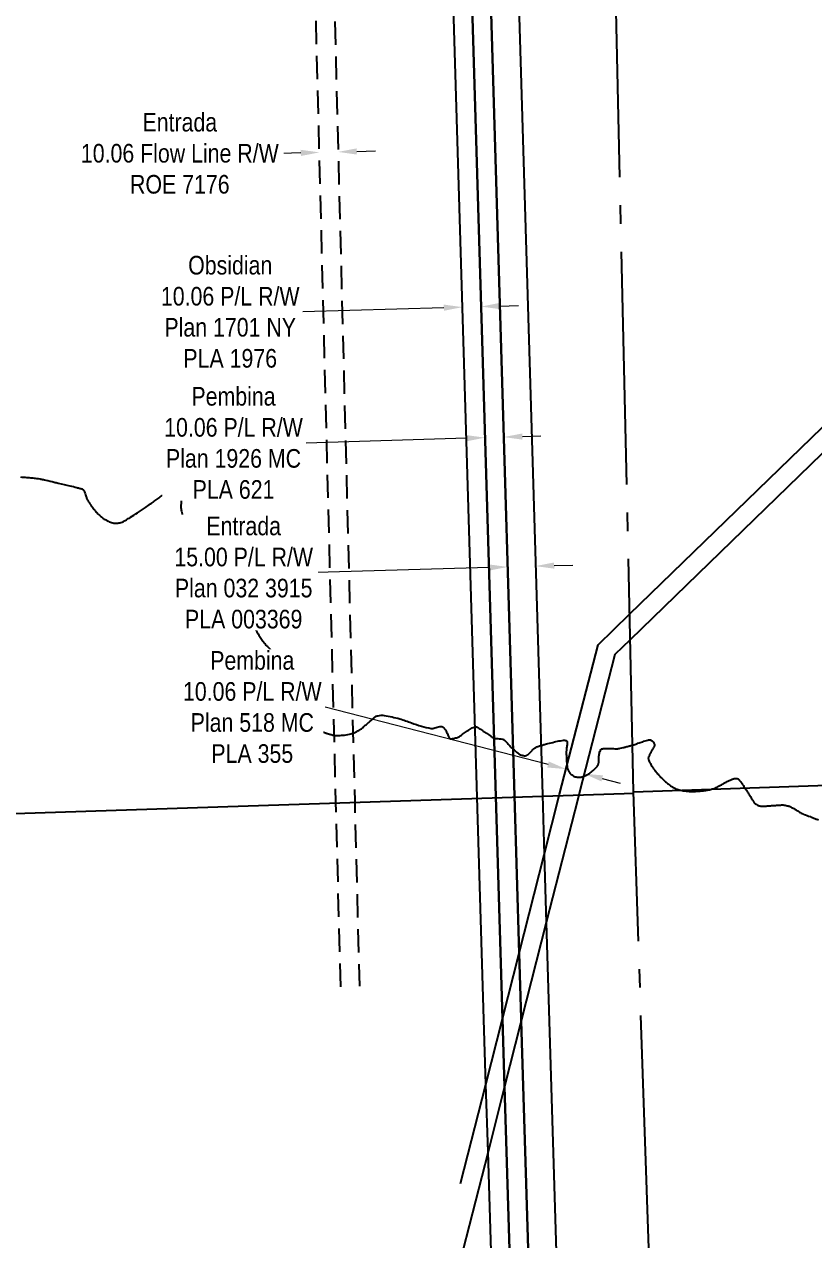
# Model space of a CAD drawing. Extents: x 643442 to 651909, y 5835058 to 5841090.
# Drawn here: x 646495 to 646919, y 5835742 to 5836394 of the extents above; entities that cross this region are included whole.
import ezdxf

# ---------------------------------------------------------------- set-up
doc = ezdxf.new("R2010")
doc.units = 0
doc.header["$LTSCALE"] = 5
doc.header["$PDSIZE"] = 0.5
doc.linetypes.add('foc-FLOWLINE', pattern=[3.75, 2.5, -1.25])
doc.linetypes.add('foc-QUARTERLINE', pattern=[33, 25, -3, 2, -3])
doc.layers.get('Defpoints').update_dxf_attribs({"color": 9})
for name, color, linetype in [('C-RW', 13, 'Continuous'), ('F-FLOWLINE', 190, 'foc-FLOWLINE'), ('F-RW', 190, 'Continuous'), ('L-SEC', 7, 'Continuous'), ('L-SECQ', 8, 'foc-QUARTERLINE'), ('T-CREEK', 160, 'Continuous')]:
    doc.layers.add(name, color=color, linetype=linetype)
for name, color, linetype, lineweight in [('C-RW-T', 13, 'Continuous', 9), ('F-FLOWLINE-T', 190, 'Continuous', 9), ('F-RW-T', 190, 'Continuous', 9)]:
    doc.layers.add(name, color=color, linetype=linetype, lineweight=lineweight)
doc.styles.add('80CG', font='ARIALN.TTF', dxfattribs={"height": 10})
doc.dimstyles.new('Compass 5 000', dxfattribs={"dimscale": 5, "dimtxt": 9, "dimasz": 2, "dimexe": 0.2, "dimexo": 0.0625, "dimgap": 0.5, "dimtad": 0, "dimtih": 1, "dimtoh": 1, "dimzin": 0, "dimdsep": 46, "dimtxsty": '80CG', "dimcen": 0.1, "dimse1": 1, "dimse2": 1, "dimclrd": 256, "dimclrt": 256, "dimaunit": 1, "dimadec": 4, "dimazin": 0, "dimtfac": 0.06, "dimtofl": 0, "dimtmove": 0, "dimatfit": 1, "dimfxl": 0.2, "dimtolj": 1, "dimtzin": 0, "dimlwd": -1, "dimarcsym": 0})

# ---------------------------------------------------------------- blocks, each defined once
blk = doc.blocks.new('*D407')
at = {"layer": 'C-RW-T', "transparency": 16777216}
for p, q in [((646720.34, 5836242.34), (646644.67, 5836240.09)), ((646750.38, 5836243.24), (646760.37, 5836243.54))]:
    blk.add_line(p, q, dxfattribs=at)
for points in [[(646750.33, 5836244.91), (646750.43, 5836241.57), (646740.38, 5836242.94)], [(646720.29, 5836244.01), (646720.39, 5836240.68), (646730.33, 5836242.64)]]:
    blk.add_solid(points, dxfattribs=at)
at = {"layer": 'Defpoints', "color": 0, "transparency": 16777216}
for p in [(646727.45, 5836339.18), (646737.5, 5836339.48), (646730.33, 5836242.64)]:
    blk.add_point(p, dxfattribs=at)
at = {"layer": 'C-RW-T', "transparency": 16777216, "insert": (646605.58, 5836240.09), "char_height": 10, "attachment_point": 5, "style": '80CG'}
blk.add_mtext('\\A1;Obsidian\\P10.06 P/L R/W\\PPlan 1701 NY\\PPLA 1976', dxfattribs=at)
blk = doc.blocks.new('*D421')
at = {"layer": 'Defpoints', "color": 0, "transparency": 16777216}
for p in [(646653.1, 5836340.96), (646663.16, 5836341.22), (646653.49, 5836325.71)]:
    blk.add_point(p, dxfattribs=at)
at = {"layer": 'F-FLOWLINE-T', "transparency": 16777216}
for p, q in [((646643.49, 5836325.46), (646633.5, 5836325.2)), ((646673.55, 5836326.22), (646683.55, 5836326.48))]:
    blk.add_line(p, q, dxfattribs=at)
for points in [[(646643.45, 5836327.12), (646643.54, 5836323.79), (646653.49, 5836325.71)], [(646673.51, 5836327.89), (646673.59, 5836324.56), (646663.55, 5836325.97)]]:
    blk.add_solid(points, dxfattribs=at)
at = {"layer": 'F-FLOWLINE-T', "transparency": 16777216, "insert": (646578.5, 5836325.2), "char_height": 10, "attachment_point": 5, "style": '80CG', "bg_fill": 3, "box_fill_scale": 1.1, "bg_fill_color": 256, "bg_fill_true_color": 13158600, "bg_fill_transparency": 0}
blk.add_mtext('\\A1;Entrada\\P10.06 Flow Line R/W \\PROE 7176', dxfattribs=at)
blk = doc.blocks.new('*D444')
at = {"layer": 'Defpoints', "color": 0, "transparency": 16777216}
for p in [(646740.46, 5836240.46), (646750.51, 5836240.76), (646742.49, 5836172.56)]:
    blk.add_point(p, dxfattribs=at)
at = {"layer": 'F-RW-T', "transparency": 16777216}
for p, q in [((646762.53, 5836173.16), (646772.53, 5836173.46)), ((646732.49, 5836172.26), (646646.44, 5836169.69))]:
    blk.add_line(p, q, dxfattribs=at)
for points in [[(646732.44, 5836173.93), (646732.54, 5836170.6), (646742.49, 5836172.56)], [(646762.48, 5836174.83), (646762.58, 5836171.5), (646752.54, 5836172.86)]]:
    blk.add_solid(points, dxfattribs=at)
at = {"layer": 'F-RW-T', "transparency": 16777216, "insert": (646607.35, 5836169.69), "char_height": 10, "attachment_point": 5, "style": '80CG', "bg_fill": 3, "box_fill_scale": 1.1, "bg_fill_color": 256, "bg_fill_true_color": 13158600, "bg_fill_transparency": 0}
blk.add_mtext('\\A1;Pembina\\P10.06 P/L R/W\\PPlan 1926 MC\\PPLA 621', dxfattribs=at)
blk = doc.blocks.new('*D447')
at = {"layer": 'Defpoints', "color": 0, "transparency": 16777216}
for p in [(646754.24, 5836115.64), (646769.24, 5836116.09), (646754.61, 5836103.14)]:
    blk.add_point(p, dxfattribs=at)
at = {"layer": 'F-RW-T', "transparency": 16777216}
for p, q in [((646744.62, 5836102.84), (646651.91, 5836100.08)), ((646779.61, 5836103.88), (646789.6, 5836104.18))]:
    blk.add_line(p, q, dxfattribs=at)
for points in [[(646744.57, 5836104.51), (646744.67, 5836101.17), (646754.61, 5836103.14)], [(646779.56, 5836105.55), (646779.66, 5836102.22), (646769.61, 5836103.59)]]:
    blk.add_solid(points, dxfattribs=at)
at = {"layer": 'F-RW-T', "transparency": 16777216, "insert": (646612.82, 5836100.08), "char_height": 10, "attachment_point": 5, "style": '80CG', "bg_fill": 3, "box_fill_scale": 1.1, "bg_fill_color": 256, "bg_fill_true_color": 13158600, "bg_fill_transparency": 0}
blk.add_mtext('\\A1;Entrada \\P15.00 P/L R/W \\PPlan 032 3915 \\PPLA 003369', dxfattribs=at)
blk = doc.blocks.new('*D460')
at = {"layer": 'Defpoints', "color": 0, "transparency": 16777216}
for p in [(646788.1, 5836002.69), (646797.83, 5836000.19), (646786.02, 5835994.6)]:
    blk.add_point(p, dxfattribs=at)
at = {"layer": 'F-RW-T', "transparency": 16777216}
for p, q in [((646776.34, 5835997.09), (646656.53, 5836027.9)), ((646805.43, 5835989.6), (646815.12, 5835987.11))]:
    blk.add_line(p, q, dxfattribs=at)
for points in [[(646776.75, 5835998.7), (646775.92, 5835995.47), (646786.02, 5835994.6)], [(646805.85, 5835991.22), (646805.02, 5835987.99), (646795.75, 5835992.09)]]:
    blk.add_solid(points, dxfattribs=at)
at = {"layer": 'F-RW-T', "transparency": 16777216, "insert": (646617.44, 5836027.9), "char_height": 10, "attachment_point": 5, "style": '80CG', "bg_fill": 3, "box_fill_scale": 1.1, "bg_fill_color": 256, "bg_fill_true_color": 13158600, "bg_fill_transparency": 0}
blk.add_mtext('\\A1;Pembina\\P10.06 P/L R/W\\PPlan 518 MC\\PPLA 355', dxfattribs=at)

msp = doc.modelspace()

# ---------------------------------------------------------------- linework, layer by layer
at = {"layer": 'C-RW', "flags": 128}
for points in [[(646754.859, 5835433.01), (646744.113, 5835789.093), (646742.934, 5835825.34), (646741.81, 5835860.198), (646738.181, 5835979.584), (646719.287, 5836612.758), (646719.108, 5836618.759), (646718.56, 5836637.115), (646718.119, 5836652.058), (646714.16, 5836784.539), (646713.802, 5836796.365), (646689.519, 5837609.88)], [(646699.565, 5837610.359), (646723.855, 5836796.642), (646724.199, 5836784.862), (646728.173, 5836652.298), (646728.608, 5836637.347), (646729.134, 5836619.002), (646729.328, 5836613.001), (646748.24, 5835979.927), (646751.862, 5835860.507), (646753.003, 5835824.175), (646764.879, 5835433.297)]]:
    msp.add_lwpolyline(points, dxfattribs=at)
at = {"layer": 'F-FLOWLINE', "flags": 128}
msp.add_lwpolyline([(646664.916, 5835877.769), (646662.385, 5835977.001), (646648.161, 5836534.735), (646658.223, 5836534.971), (646672.439, 5835977.344), (646674.971, 5835878.004)], dxfattribs=at)
at = {"layer": 'F-RW', "flags": 128}
for points in [[(646764.879, 5835433.297), (646753.003, 5835824.175), (646751.862, 5835860.507), (646748.24, 5835979.927), (646729.328, 5836613.001), (646729.134, 5836619.002), (646728.608, 5836637.347), (646728.173, 5836652.298), (646724.199, 5836784.862), (646723.855, 5836796.642), (646699.565, 5837610.359)], [(646709.613, 5837610.729), (646733.897, 5836796.932), (646734.249, 5836785.185), (646738.669, 5836637.638), (646739.218, 5836619.288), (646739.398, 5836613.287), (646741.158, 5836554.544), (646741.46, 5836544.501), (646758.272, 5835980.269), (646760.835, 5835895.771), (646761.911, 5835860.819), (646761.957, 5835859.402), (646774.908, 5835434.177)], [(646774.908, 5835434.177), (646761.957, 5835859.402), (646761.911, 5835860.819), (646760.835, 5835895.771), (646758.272, 5835980.269), (646741.46, 5836544.501), (646741.158, 5836554.544), (646739.398, 5836613.287), (646739.218, 5836619.288), (646738.669, 5836637.638), (646734.249, 5836785.185), (646733.897, 5836796.932), (646709.613, 5837610.729)], [(646725.48, 5837582.015), (646748.897, 5836797.341), (646749.246, 5836785.667), (646753.264, 5836651.704), (646753.672, 5836638.066), (646754.223, 5836619.715), (646754.403, 5836613.713), (646756.161, 5836555.011), (646756.459, 5836544.97), (646756.906, 5836529.963), (646771.151, 5836051.988), (646773.297, 5835980.781), (646774.278, 5835948.591), (646775.385, 5835912.201), (646789.724, 5835440.854)], [(646729.367, 5835772.182), (646742.934, 5835825.34), (646751.862, 5835860.507), (646760.835, 5835895.771), (646774.278, 5835948.591), (646782.503, 5835981.095), (646803.196, 5836061.368), (646820.128, 5836077.846), (646958.125, 5836211.537), (647210.925, 5836544.788)], [(647221.698, 5836542.368), (646965.663, 5836204.944), (646820.432, 5836064.086), (646812.228, 5836056.13), (646792.968, 5835981.452), (646792.245, 5835978.499), (646775.385, 5835912.201), (646761.957, 5835859.402), (646761.606, 5835858.029), (646753.003, 5835824.175), (646744.113, 5835789.093), (646730.559, 5835736.078)]]:
    msp.add_lwpolyline(points, dxfattribs=at)
at = {"layer": 'L-SEC', "flags": 128}
for points in [[(646822.238, 5835982.449), (647625.151, 5836009.929)], [(646822.511, 5835981.484), (646020.454, 5835955.221)]]:
    msp.add_lwpolyline(points, dxfattribs=at)
at = {"layer": 'L-SECQ', "flags": 128}
for points in [[(646822.238, 5835982.449), (646805.384, 5836746.103)], [(646852.418, 5835077.707), (646822.238, 5835982.449)]]:
    msp.add_lwpolyline(points, dxfattribs=at)
at = {"layer": 'T-CREEK', "flags": 128}
for points in [[(646416.154, 5836211.635, -0.0000003), (646416.599, 5836211.328, 0.0002363)], [(646492.822, 5836151.511, 0.0039902), (646496.214, 5836151.224, -0.0049685), (646498.937, 5836150.989, -0.0071847), (646501.498, 5836150.704, -0.0106229), (646503.222, 5836150.45, -0.0021865), (646503.878, 5836150.336, -0.0107261), (646504.011, 5836150.31, -0.0002975), (646504.313, 5836150.242, -0.0005894), (646504.465, 5836150.208, -0.0000226), (646504.703, 5836150.154, -0.0003287), (646504.719, 5836150.15, -0.0004264), (646504.744, 5836150.145, -0.0000218), (646505.232, 5836150.033, -0.000373), (646506.486, 5836149.743, -0.0001023), (646511.056, 5836148.685, -0.0010332), (646513.169, 5836148.191, -0.0003495), (646519.412, 5836146.711, -0.0024255), (646523.177, 5836145.797, -0.0052373), (646524.914, 5836145.347, -0.0067023), (646525.231, 5836145.257, -0.0045402), (646525.695, 5836145.114, -0.0202201), (646525.978, 5836145.01, -0.0220181), (646526.229, 5836144.894, -0.0541031), (646526.337, 5836144.822, -0.0226731), (646526.567, 5836144.613, -0.0578858), (646526.984, 5836144.086, -0.0513683), (646527.315, 5836143.406, -0.0139851), (646527.62, 5836142.491, 0.0104296), (646528.02, 5836141.26, 0.0033592), (646528.573, 5836139.705, 0.0225766), (646528.667, 5836139.479, 0.0306271), (646528.883, 5836139.084, 0.0087281), (646529.745, 5836137.765, 0.0011875), (646530.63, 5836136.468, 0.0040985), (646530.89, 5836136.095, 0.0030876), (646531.562, 5836135.161, 0.0030148), (646532.261, 5836134.214, 0.0034806), (646532.698, 5836133.639, 0.005092), (646533.002, 5836133.251, 0.0108074), (646533.181, 5836133.038, 0.0041501), (646533.661, 5836132.498, 0.0126125), (646534.395, 5836131.729, 0.0111425), (646535.266, 5836130.898, 0.0101791), (646535.632, 5836130.577, 0.0052728), (646536.358, 5836129.98, 0.0190732), (646537.161, 5836129.382, 0.0104218), (646538.692, 5836128.377, 0.0285157), (646539.916, 5836127.703, 0.0265748), (646541.3, 5836127.13, 0.0392285), (646542.422, 5836126.83, 0.0327848), (646543.801, 5836126.667, 0.0328702), (646545.229, 5836126.687, 0.0447115), (646546.265, 5836126.864, 0.0232185), (646547.441, 5836127.234, 0.0356025), (646548.175, 5836127.564, 0.0057209), (646549.413, 5836128.248, 0.0079635), (646550.288, 5836128.764, 0.0010961), (646551.268, 5836129.366, 0.0015593), (646551.954, 5836129.792, 0.0054661), (646555.735, 5836132.215, 0.0047537), (646560.024, 5836135.089, 0.0016864), (646562.759, 5836136.973, 0.0053118), (646563.619, 5836137.583, 0.0001864), (646564.754, 5836138.408, 0.0002198), (646565.716, 5836139.108, 0.0004901), (646567.901, 5836140.702, -0.0009948), (646568.979, 5836141.487, -0.001929), (646569.022, 5836141.518, -0.000072), (646570.184, 5836142.347, -0.0029415), (646571.01, 5836142.929, -0.0019139), (646572.29, 5836143.811, -0.0600225), (646573.014, 5836144.188, -0.0358268), (646574.323, 5836144.577, -0.0786788), (646575.315, 5836144.636, -0.0525417), (646576.77, 5836144.338, -0.0694664), (646578.063, 5836143.72, -0.1031434), (646578.747, 5836143.03, -0.0586917), (646579.228, 5836142.054, -0.0932155), (646579.334, 5836141.374, -0.0010994), (646579.3, 5836140.359, -0.00198), (646579.278, 5836139.796, -0.0000462), (646579.223, 5836138.538, -0.0009308), (646579.22, 5836138.475, -0.0023929), (646579.184, 5836137.782, 0.0011166), (646579.103, 5836136.297, 0.0017976), (646579.084, 5836135.9, 0.0014762), (646579.063, 5836135.417, 0.0307121), (646579.072, 5836135.03, 0.0166397), (646579.155, 5836134.322, 0.0192966), (646579.388, 5836133.097, 0.0079906), (646580.113, 5836130.177, 0.0016246), (646580.782, 5836127.685, 0.0070749), (646580.946, 5836127.116, 0.0026913), (646581.157, 5836126.432, 0.0082705), (646581.231, 5836126.21, 0.0039567), (646581.31, 5836125.989, 0.0020191), (646581.472, 5836125.558, 0.0043561), (646581.791, 5836124.737, 0.0035303), (646582.2, 5836123.73, 0.0057956), (646582.359, 5836123.359, 0.0015083), (646582.991, 5836121.942, 0.0090284), (646583.976, 5836119.853, 0.0072022), (646585.295, 5836117.275, 0.0137735), (646585.864, 5836116.269, 0.0064187), (646587.171, 5836114.162, 0.0224895), (646588.189, 5836112.715, 0.0092126), (646590.892, 5836109.349, 0.0348173), (646593.411, 5836106.722, 0.0739391), (646594.842, 5836105.766, 0.0559287), (646595.978, 5836105.377, 0.0970267), (646596.675, 5836105.36, 0.0004869), (646597.434, 5836105.491, 0.001029), (646597.792, 5836105.553, 0.0000293), (646600.376, 5836106.01, 0.0009707), (646600.454, 5836106.024, 0.0001857), (646600.7, 5836106.069, -0.0000243), (646602.585, 5836106.411, -0.0002204), (646603.272, 5836106.536, -0.0001533), (646604.261, 5836106.714, -0.1178222), (646604.914, 5836106.677, -0.0577573), (646606.127, 5836106.156, -0.0959449), (646607.447, 5836105.014, -0.0392376), (646609.797, 5836101.489, -0.0219971), (646612.577, 5836095.956, -0.0307955), (646614.136, 5836091.815, -0.01478), (646616.131, 5836084.576, -0.0243207), (646616.997, 5836080.094, -0.003948), (646617.428, 5836076.899, 0.0076191), (646617.664, 5836075.244, 0.00118), (646617.908, 5836073.726, 0.0037592), (646617.989, 5836073.25, 0.0108462), (646618.19, 5836072.247, 0.0105238), (646618.442, 5836071.222, 0.0068727), (646618.562, 5836070.799, 0.0157776), (646618.622, 5836070.617, 0.0156845), (646618.678, 5836070.478, 0.0068783), (646618.82, 5836070.168, 0.0154032), (646619.014, 5836069.791, 0.003828), (646619.85, 5836068.302, 0.0123374), (646621.221, 5836066.038, 0.012198), (646622.718, 5836063.82, 0.0165832), (646624.118, 5836061.982, 0.0255243), (646625.125, 5836060.869, 0.0052382), (646626.123, 5836059.893, 0.0036772), (646627.569, 5836058.529, 0.0055224), (646629.776, 5836056.523, -0.0047542), (646632.344, 5836054.197, -0.0108022), (646634.912, 5836051.72, -0.0154776), (646636.611, 5836049.899, -0.0193612), (646637.094, 5836049.303, -0.0358259), (646637.318, 5836048.955, -0.0493178), (646637.423, 5836048.706, -0.0224905), (646637.574, 5836048.133, -0.0436123), (646637.809, 5836046.256, -0.0292257), (646637.751, 5836043.436, -0.0003429), (646637.603, 5836041.572, -0.0002753), (646637.414, 5836039.251, -0.0010547), (646637.251, 5836037.3, 0.000848), (646637.047, 5836034.874, 0.0601354), (646637.161, 5836031.862, 0.0443325), (646638.157, 5836027.904, 0.0416453), (646639.552, 5836024.767, 0.0432258), (646641.387, 5836022.014, 0.0164792), (646643.201, 5836019.892, 0.0438502), (646643.975, 5836019.182, 0.0131854), (646644.809, 5836018.576, 0.0318656), (646645.175, 5836018.357, 0.015488), (646646.359, 5836017.793, 0.0113345), (646648.016, 5836017.111, 0.001598), (646649.837, 5836016.417, 0.0043281), (646650.512, 5836016.168, 0.0033922), (646653.485, 5836015.126, 0.0043495), (646655.816, 5836014.349, 0.0004704), (646656.716, 5836014.059, 0.0038654), (646656.826, 5836014.024, 0.0005467), (646657.287, 5836013.884, 0.0004437), (646657.857, 5836013.712, 0.0002276), (646658.833, 5836013.42, 0.001054), (646659.044, 5836013.357, 0.0009112), (646659.055, 5836013.354, 0.000032), (646659.377, 5836013.26, 0.0020496), (646659.881, 5836013.116, 0.0013059), (646660.674, 5836012.895, 0.0310526), (646661.016, 5836012.823, 0.0093038), (646662.172, 5836012.676, 0.034864), (646663.195, 5836012.636, 0.0121875), (646666.114, 5836012.799, 0.0343579), (646669.65, 5836013.33, 0.0451011), (646672.248, 5836014.155, 0.0337418), (646674.738, 5836015.405, 0.0451807), (646676.429, 5836016.62, 0.000021), (646677.779, 5836017.788, 0.0000746), (646678.159, 5836018.117, 0.0000109), (646679.735, 5836019.482, -0.0000481), (646680.11, 5836019.807, -0.0011176), (646680.205, 5836019.888, -0.0000446), (646682.576, 5836021.922, -0.001737), (646683.143, 5836022.405, -0.0017377), (646683.713, 5836022.884, -0.0994342), (646683.937, 5836023.005, -0.0223317), (646685.025, 5836023.287, -0.0888566), (646688.306, 5836023.393, -0.0338925), (646696.661, 5836021.585, -0.0236063), (646702.933, 5836019.451, 0.0273243), (646708.367, 5836017.647, 0.0185421), (646713.505, 5836016.451, 0.0982369), (646714.51, 5836016.455, 0.0308319), (646715.522, 5836016.726, -0.0238361), (646716.825, 5836017.094, -0.0053102), (646718.242, 5836017.407, -0.0206501), (646718.611, 5836017.469, -0.055454), (646719.154, 5836017.476, -0.0661456), (646719.599, 5836017.372, -0.0120415), (646719.735, 5836017.317, -0.0594484), (646719.761, 5836017.301, -0.0191602), (646719.837, 5836017.24, -0.0140085), (646719.934, 5836017.149, -0.0052464), (646720.079, 5836017.002, -0.0057258), (646720.21, 5836016.864, -0.0111368), (646720.346, 5836016.711, -0.0034544), (646720.77, 5836016.203, -0.0136479), (646721.249, 5836015.587, -0.0281745), (646721.455, 5836015.27, -0.0219947), (646721.569, 5836015.049, -0.0044322), (646722.076, 5836013.928, -0.0128488), (646722.47, 5836012.97, 0.0145342), (646722.82, 5836012.124, 0.0440063), (646723.185, 5836011.472, 0.0605807), (646723.543, 5836011.063, 0.0317708), (646723.744, 5836010.906, 0.0895761), (646723.827, 5836010.868, 0.0147641), (646723.894, 5836010.853, 0.0171512), (646723.952, 5836010.844, 0.0242615), (646724.063, 5836010.837, 0.0098506), (646724.337, 5836010.836, 0.0376126), (646724.598, 5836010.86, 0.0101396), (646725.553, 5836011.043, 0.0391803), (646727.619, 5836011.653, 0.0516677), (646729.079, 5836012.392, 0.0134292), (646730.405, 5836013.297, -0.0084773), (646732.493, 5836014.752, -0.0038734), (646734.48, 5836016.066, -0.0074769), (646735.525, 5836016.723, -0.074438), (646736.664, 5836017.201, -0.0872593), (646737.717, 5836017.281, -0.0291127), (646738.234, 5836017.199, -0.0877154), (646738.396, 5836017.132, -0.0035806), (646738.76, 5836016.898, -0.003737), (646739.105, 5836016.668, -0.0000988), (646739.687, 5836016.274, -0.0013128), (646739.731, 5836016.244, -0.0024224), (646740.555, 5836015.674, 0.002011), (646741.548, 5836014.986, 0.0004122), (646742.023, 5836014.66, 0.0019778), (646742.123, 5836014.593, 0.0017998), (646742.18, 5836014.554, 0.0003653), (646742.465, 5836014.366, 0.00168), (646743.215, 5836013.874, 0.00053), (646745.6, 5836012.326, 0.0013765), (646746.376, 5836011.825, 0.0014876), (646747.097, 5836011.367, 0.0096894), (646747.226, 5836011.289, 0.0085674), (646747.374, 5836011.207, 0.0614029), (646747.513, 5836011.153, 0.0213445), (646747.931, 5836011.067, 0.0374762), (646748.754, 5836010.997, -0.0234682), (646750.069, 5836010.923, -0.0109362), (646751.805, 5836010.703, -0.0391663), (646752.282, 5836010.594, -0.0123423), (646752.417, 5836010.548, -0.0400035), (646752.457, 5836010.529, -0.0373422), (646752.533, 5836010.479, -0.0198523), (646752.664, 5836010.367, -0.0139243), (646753.105, 5836009.94, -0.0064465), (646754.018, 5836008.979, -0.0020196), (646754.961, 5836007.954, 0.0030318), (646755.59, 5836007.271, 0.0017036), (646756.117, 5836006.712, 0.0038373), (646756.353, 5836006.466, 0.0103816), (646756.565, 5836006.257, 0.0043099), (646757.092, 5836005.77, 0.0061056), (646758.04, 5836004.928, 0.0059176), (646759.038, 5836004.082, 0.0020143), (646759.368, 5836003.812, 0.0015084), (646759.811, 5836003.455, 0.0076696), (646760.272, 5836003.096, 0.0074641), (646760.757, 5836002.741, 0.0265046), (646760.977, 5836002.603, 0.0123042), (646761.471, 5836002.342, 0.0351176), (646761.904, 5836002.164, 0.0179992), (646762.78, 5836001.908, 0.0396693), (646763.597, 5836001.769, 0.0570794), (646764.173, 5836001.783, 0.0480816), (646764.669, 5836001.902, 0.0678891), (646764.993, 5836002.064, 0.0114549), (646765.305, 5836002.29, 0.0131644), (646765.568, 5836002.499, 0.0078167), (646766.302, 5836003.138, 0.014266), (646766.689, 5836003.505, 0.0133178), (646767.193, 5836004.041, -0.0090652), (646767.927, 5836004.833, -0.0059916), (646768.42, 5836005.334, -0.0101806), (646768.72, 5836005.62, -0.0492082), (646769.018, 5836005.843, -0.0242253), (646769.682, 5836006.202, -0.022079), (646770.927, 5836006.733, -0.0161455), (646772.681, 5836007.327, -0.0026962), (646774.019, 5836007.725, -0.0037016), (646774.998, 5836008.003, -0.0065122), (646776.163, 5836008.307, -0.0021353), (646779.731, 5836009.175, -0.0142647), (646783.011, 5836009.859, -0.0284909), (646784.677, 5836010.061, -0.0384852), (646785.389, 5836010.051, -0.053332), (646785.894, 5836009.95, -0.039723), (646786.213, 5836009.821, -0.0764229), (646786.36, 5836009.718, -0.0445489), (646786.461, 5836009.602, -0.0691136), (646786.507, 5836009.514, -0.0456027), (646786.55, 5836009.351, -0.0292067), (646786.578, 5836009.092, -0.0165577), (646786.589, 5836008.476, -0.0216706), (646786.561, 5836008.007, -0.0056967), (646786.457, 5836007.107, 0.0045926), (646786.327, 5836005.991, 0.0014942), (646786.207, 5836004.847, 0.0041428), (646786.168, 5836004.434, 0.0193315), (646786.143, 5836003.886, 0.0069884), (646786.153, 5836002.369, 0.0055306), (646786.217, 5836000.353, 0.0066675), (646786.31, 5835998.682, 0.0037132), (646786.382, 5835997.751, 0.0035248), (646786.471, 5835996.773, 0.0099129), (646786.567, 5835995.965, 0.0118415), (646786.677, 5835995.292, 0.0256934), (646786.75, 5835994.989, 0.012935), (646786.941, 5835994.399, 0.0340622), (646787.229, 5835993.733, 0.0269861), (646787.692, 5835992.942, 0.0292599), (646788.026, 5835992.495, 0.0226277), (646788.516, 5835991.966, 0.0431405), (646789.117, 5835991.466, 0.0304002), (646790.065, 5835990.89, 0.0423607), (646790.961, 5835990.511, 0.0408434), (646791.942, 5835990.276, 0.0472379), (646792.873, 5835990.222, 0.0350193), (646794.122, 5835990.355, 0.0411559), (646795.81, 5835990.801, 0.0455019), (646797.245, 5835991.461, 0.0219745), (646799.001, 5835992.578, 0.0336662), (646800.06, 5835993.43, 0.0015524), (646800.965, 5835994.27, 0.0057537), (646801.206, 5835994.501, 0.0009956), (646801.565, 5835994.852, 0.0024423), (646801.71, 5835994.997, 0.0110442), (646801.853, 5835995.147, 0.0024354), (646802.483, 5835995.845, 0.0163678), (646802.832, 5835996.263, 0.0188687), (646803.109, 5835996.647, 0.0865875), (646803.254, 5835996.975, 0.021266), (646803.542, 5835998.398, 0.0492363), (646803.639, 5836000.032, -0.0418912), (646803.724, 5836001.953, -0.0462322), (646804.213, 5836004.134, -0.0965002), (646804.735, 5836005.077, -0.0325593), (646805.024, 5836005.379, -0.1002479), (646805.142, 5836005.45, -0.0405604), (646805.414, 5836005.523, -0.0234181), (646805.898, 5836005.589, -0.0134059), (646807.23, 5836005.669, -0.0095413), (646809.105, 5836005.697, -0.0207488), (646811.422, 5836005.59, 0.0284762), (646813.112, 5836005.539, 0.0104998), (646814.034, 5836005.583, 0.0374718), (646814.29, 5836005.62, 0.0023154), (646814.693, 5836005.711, 0.0021947), (646815.117, 5836005.811, 0.0001251), (646816.702, 5836006.193, 0.0006443), (646817.01, 5836006.268, 0.0003411), (646817.748, 5836006.449, 0.0001443), (646819.493, 5836006.878, 0.0007908), (646820.044, 5836007.014, 0.0008485), (646820.558, 5836007.143, 0.0117304), (646820.861, 5836007.228, 0.0023742), (646822.347, 5836007.687, 0.0097043), (646824.601, 5836008.443, -0.0083528), (646827.218, 5836009.329, -0.0061818), (646828.486, 5836009.717, -0.0051423), (646830.02, 5836010.15, -0.0162686), (646830.729, 5836010.317, -0.0354427), (646831.061, 5836010.36, -0.0537282), (646831.169, 5836010.355, -0.0234732), (646831.411, 5836010.305, -0.0758499), (646831.633, 5836010.21, -0.023871), (646832.26, 5836009.78, -0.0777031), (646833.008, 5836009.003, -0.0934395), (646833.379, 5836008.184, -0.0784955), (646833.453, 5836007.279, -0.1066323), (646833.263, 5836006.635, -0.0019663), (646832.855, 5836005.895, -0.0028124), (646832.565, 5836005.38, -0.0012448), (646831.948, 5836004.305, 0.0021643), (646831.594, 5836003.686, 0.0110932), (646831.09, 5836002.748, 0.0077291), (646830.418, 5836001.374, 0.012135), (646830.317, 5836001.146, 0.0105394), (646830.214, 5836000.879, 0.0869376), (646830.158, 5836000.566, 0.0520866), (646830.212, 5836000.04, 0.053215), (646830.486, 5835999.193, 0.0255812), (646831.323, 5835997.544, 0.0042291), (646832.321, 5835995.838, 0.0142106), (646832.637, 5835995.342, 0.0038262), (646833.029, 5835994.772, 0.0065866), (646833.263, 5835994.446, 0.0122181), (646833.979, 5835993.525, 0.0090744), (646834.995, 5835992.327, 0.004287), (646835.936, 5835991.276, 0.0065139), (646836.57, 5835990.597, 0.0038714), (646837.427, 5835989.719, 0.0050624), (646838.094, 5835989.058, 0.0035145), (646838.629, 5835988.546, 0.0048488), (646839.023, 5835988.182, 0.0073742), (646839.436, 5835987.818, 0.0046558), (646840.103, 5835987.258, 0.0070686), (646840.856, 5835986.656, 0.006679), (646841.669, 5835986.042, 0.0066273), (646842.187, 5835985.671, 0.0055875), (646842.812, 5835985.247, 0.0109852), (646843.43, 5835984.858, 0.0113721), (646844.042, 5835984.509, 0.0140426), (646844.432, 5835984.312, 0.0096364), (646845.012, 5835984.053, 0.0177816), (646845.699, 5835983.79, 0.0120689), (646846.732, 5835983.464, 0.0155675), (646847.707, 5835983.215, 0.0130185), (646848.887, 5835982.984, 0.0161176), (646850.479, 5835982.768, 0.0152451), (646852.173, 5835982.646, 0.0075881), (646853.443, 5835982.613, 0.0075792), (646854.715, 5835982.618, 0.0112565), (646855.951, 5835982.669, 0.0056479), (646858.409, 5835982.855, 0.0176348), (646861.181, 5835983.195, 0.0200659), (646863.587, 5835983.676, 0.021579), (646865.539, 5835984.238, 0.0390597), (646866.573, 5835984.678, 0.00277), (646867.647, 5835985.244, 0.0022088), (646868.987, 5835985.968, 0.0029966), (646870.827, 5835986.988, -0.0045583), (646872.039, 5835987.654, -0.0148438), (646873.208, 5835988.239, -0.0100516), (646874.974, 5835989.016, -0.0097149), (646875.533, 5835989.235, -0.0104679), (646876.06, 5835989.418, -0.0373375), (646876.61, 5835989.552, -0.0383841), (646877.159, 5835989.6, -0.0356348), (646877.65, 5835989.57, -0.0418348), (646878.06, 5835989.481, -0.0126606), (646878.352, 5835989.382, -0.0341083), (646878.456, 5835989.336, -0.0139981), (646878.546, 5835989.285, -0.0221881), (646878.601, 5835989.249, -0.0339143), (646878.71, 5835989.157, -0.0193736), (646878.883, 5835988.977, -0.01214), (646879.079, 5835988.745, -0.0065845), (646879.426, 5835988.303, -0.0091941), (646880.376, 5835987.01, -0.0070326), (646881.562, 5835985.281, -0.003232), (646883.298, 5835982.633, -0.0051478), (646884.361, 5835980.953, -0.0001589), (646885.07, 5835979.805, 0.0002774), (646885.475, 5835979.149, 0.0001028), (646886.119, 5835978.108, 0.0003138), (646886.33, 5835977.768, 0.003646), (646886.393, 5835977.668, 0.0005578), (646886.809, 5835977.021, 0.0053869), (646887.054, 5835976.649, 0.0073825), (646887.24, 5835976.382, 0.0368236), (646887.313, 5835976.296, 0.0141418), (646887.522, 5835976.092, 0.0428096), (646887.742, 5835975.922, 0.0156501), (646888.393, 5835975.531, 0.0363241), (646889.319, 5835975.098, 0.0409548), (646890.191, 5835974.845, 0.0303428), (646891.268, 5835974.693, 0.0372882), (646892.153, 5835974.689, 0.000309), (646893.533, 5835974.786, 0.0004599), (646894.46, 5835974.853, 0.0001111), (646896.383, 5835974.993, -0.0002133), (646897.385, 5835975.066, -0.0023053), (646899.588, 5835975.216, -0.0023121), (646901.786, 5835975.344, -0.003135), (646902.049, 5835975.357, -0.0030655), (646902.318, 5835975.366, -0.0244948), (646902.592, 5835975.361, -0.0146834), (646903.049, 5835975.316, -0.0169269), (646903.753, 5835975.201, -0.0104944), (646904.877, 5835974.954, -0.0019739), (646905.484, 5835974.805, -0.0082243), (646905.629, 5835974.766, -0.0060363), (646905.765, 5835974.725, -0.0074131), (646905.875, 5835974.689, -0.0201911), (646905.972, 5835974.651, -0.0052857), (646906.336, 5835974.487, -0.0145675), (646907.175, 5835974.068, -0.0070432), (646908.871, 5835973.128, -0.0132745), (646910.455, 5835972.164, 0.0149145), (646911.867, 5835971.311, 0.0065641), (646912.88, 5835970.757, 0.0245283), (646913.16, 5835970.626, 0.0020025), (646913.524, 5835970.478, 0.0017386), (646913.944, 5835970.311, 0.0003057), (646917.105, 5835969.071, 0.0007789), (646918.347, 5835968.587, 0.0001074), (646919.979, 5835967.955, -0.0000309), (646921.61, 5835967.322, -0.0001749)]]:
    msp.add_lwpolyline(points, format="xyb", dxfattribs=at)

# ---------------------------------------------------------------- dimensions: what is measured, and where the dimension line sits
at = {"layer": 'C-RW-T', "color": 3}
dim = msp.add_linear_dim(base=(646730.331, 5836242.642), p1=(646737.499, 5836339.479), p2=(646727.451, 5836339.18), angle=181.709261, text='Obsidian\\P10.06 P/L R/W\\PPlan 1701 NY\\PPLA 1976', dimstyle='Compass 5 000', dxfattribs=at)
dim.commit()
dim.dimension.update_dxf_attribs({"geometry": '*D407', "text_midpoint": (646605.58, 5836240.085), "dimtype": 161})

# ---------------------------------------------------------------- next in the draw order: dimensions: what is measured, and where the dimension line sits
at = {"layer": 'F-FLOWLINE-T', "color": 3}
dim = msp.add_linear_dim(base=(646653.492, 5836325.71), p1=(646663.163, 5836341.217), p2=(646653.103, 5836340.961), angle=181.460943, text='Entrada\\P10.06 Flow Line R/W \\PROE 7176', dimstyle='Compass 5 000', override={"dimtfill": 1}, dxfattribs=at)
dim.commit()
dim.dimension.update_dxf_attribs({"geometry": '*D421', "text_midpoint": (646578.498, 5836325.2), "dimtype": 161})
at = {"layer": 'F-RW-T', "color": 3}
dim = msp.add_linear_dim(base=(646742.485, 5836172.563), p1=(646750.51, 5836240.758), p2=(646740.457, 5836240.458), angle=181.711073, text='Pembina\\P10.06 P/L R/W\\PPlan 1926 MC\\PPLA 621', dimstyle='Compass 5 000', override={"dimtfill": 1}, dxfattribs=at)
dim.commit()
dim.dimension.update_dxf_attribs({"geometry": '*D444', "text_midpoint": (646607.352, 5836169.694), "dimtype": 161})

# ---------------------------------------------------------------- next in the draw order: dimensions: what is measured, and where the dimension line sits
dim = msp.add_linear_dim(base=(646754.611, 5836103.138), p1=(646769.241, 5836116.091), p2=(646754.238, 5836115.644), angle=181.706681, text='Entrada \\P15.00 P/L R/W \\PPlan 032 3915 \\PPLA 003369', dimstyle='Compass 5 000', override={"dimtfill": 1}, dxfattribs=at)
dim.commit()
dim.dimension.update_dxf_attribs({"geometry": '*D447', "text_midpoint": (646612.819, 5836100.078), "dimtype": 161})

# ---------------------------------------------------------------- next in the draw order: dimensions: what is measured, and where the dimension line sits
at = {"layer": 'F-RW-T'}
dim = msp.add_linear_dim(base=(646786.022, 5835994.596), p1=(646797.827, 5836000.186), p2=(646788.103, 5836002.687), angle=165.57621, text='Pembina\\P10.06 P/L R/W\\PPlan 518 MC\\PPLA 355', dimstyle='Compass 5 000', override={"dimtfill": 1}, dxfattribs=at)
dim.commit()
dim.dimension.update_dxf_attribs({"geometry": '*D460', "text_midpoint": (646617.441, 5836027.902), "dimtype": 161})

doc.saveas('drawing.dxf')
